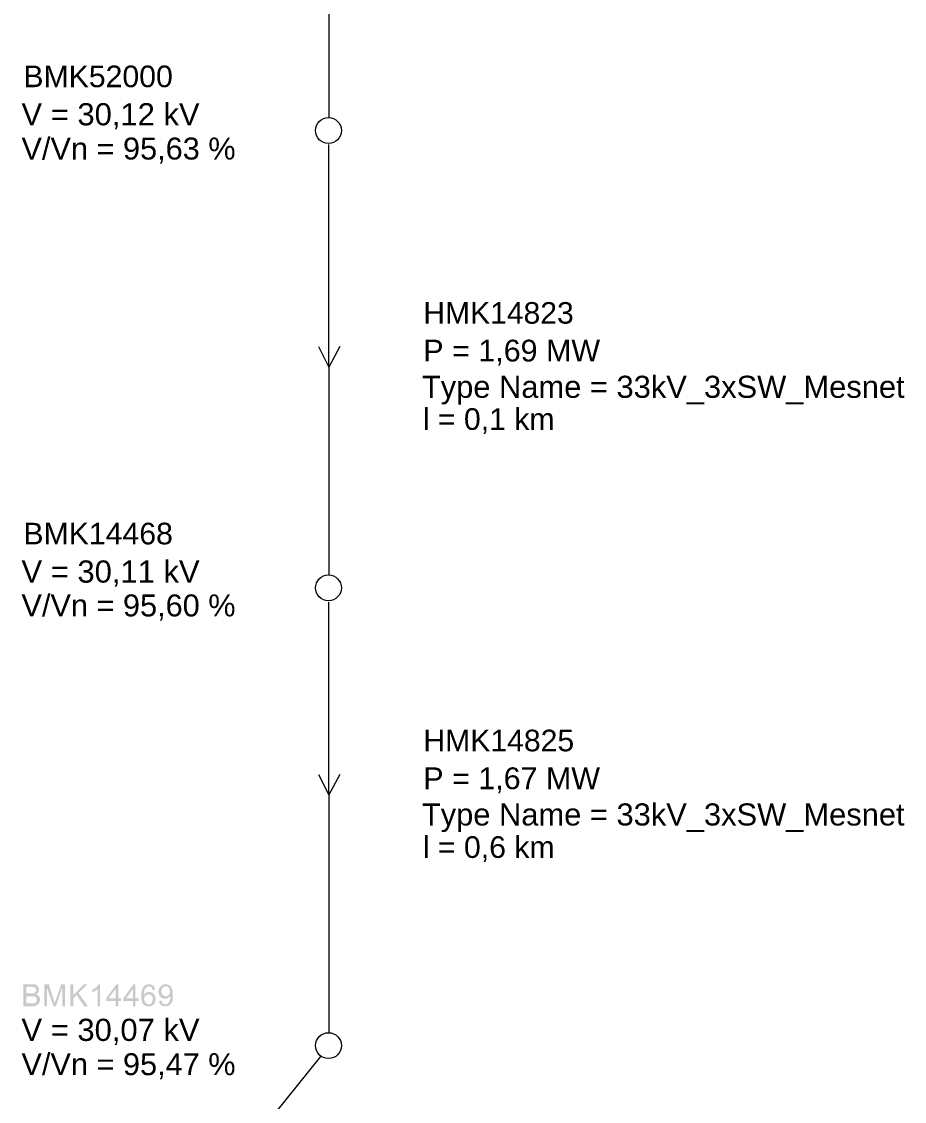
# Model space of a CAD drawing. Header units: millimetres. Extents: x 5 to 459, y 10 to 307.
# Drawn here: x 126.36 to 156.85, y 122.19 to 159.5 of the extents above; entities that cross this region are included whole.
import ezdxf

# ---------------------------------------------------------------- set-up
doc = ezdxf.new("R2010")
doc.units = ezdxf.units.MM
doc.header["$MEASUREMENT"] = 0
doc.layers.get('0').update_dxf_attribs({"linetype": 'CONTINUOUS'})
doc.styles.add('Arial$001', font='arial.ttf', dxfattribs={"height": 0.8937})

msp = doc.modelspace()

# ---------------------------------------------------------------- hatches: boundary and pattern name
h = msp.add_hatch(color=5)
h.paths.add_polyline_path([(126.418, 125.475), (126.418, 126.236), (126.699, 126.236), (126.699, 126.236), (126.707, 126.236), (126.715, 126.236), (126.723, 126.236), (126.731, 126.236), (126.738, 126.236), (126.746, 126.236), (126.753, 126.235), (126.76, 126.235), (126.767, 126.235), (126.773, 126.235), (126.78, 126.234), (126.786, 126.234), (126.792, 126.233), (126.798, 126.233), (126.804, 126.232), (126.809, 126.231), (126.815, 126.23), (126.82, 126.229), (126.825, 126.228), (126.83, 126.226), (126.835, 126.225), (126.839, 126.223), (126.844, 126.221), (126.848, 126.219), (126.852, 126.217), (126.856, 126.215), (126.86, 126.212), (126.863, 126.21), (126.867, 126.207), (126.87, 126.204), (126.874, 126.201), (126.877, 126.198), (126.88, 126.195), (126.883, 126.191), (126.886, 126.188), (126.889, 126.184), (126.892, 126.181), (126.896, 126.177), (126.899, 126.173), (126.902, 126.169), (126.905, 126.165), (126.909, 126.161), (126.912, 126.157), (126.915, 126.153), (126.919, 126.149), (126.923, 126.145), (126.927, 126.141), (126.931, 126.137), (126.933, 126.132), (126.935, 126.128), (126.936, 126.124), (126.938, 126.12), (126.939, 126.116), (126.94, 126.112), (126.941, 126.108), (126.942, 126.104), (126.943, 126.099), (126.944, 126.095), (126.945, 126.091), (126.945, 126.087), (126.946, 126.083), (126.946, 126.079), (126.946, 126.075), (126.947, 126.07), (126.947, 126.066), (126.947, 126.062), (126.947, 126.058), (126.947, 126.054), (126.947, 126.05), (126.947, 126.046), (126.947, 126.041), (126.947, 126.037), (126.947, 126.033), (126.947, 126.029), (126.947, 126.026), (126.947, 126.022), (126.947, 126.019), (126.947, 126.015), (126.947, 126.012), (126.947, 126.009), (126.946, 126.005), (126.946, 126.002), (126.946, 125.999), (126.945, 125.996), (126.945, 125.993), (126.944, 125.99), (126.943, 125.987), (126.942, 125.983), (126.941, 125.98), (126.94, 125.977), (126.939, 125.973), (126.938, 125.97), (126.936, 125.966), (126.935, 125.963), (126.933, 125.959), (126.931, 125.955), (126.929, 125.951), (126.926, 125.947), (126.924, 125.943), (126.921, 125.939), (126.918, 125.936), (126.915, 125.933), (126.912, 125.929), (126.909, 125.926), (126.906, 125.923), (126.903, 125.921), (126.899, 125.918), (126.896, 125.915), (126.892, 125.913), (126.888, 125.91), (126.884, 125.908), (126.88, 125.906), (126.877, 125.903), (126.873, 125.901), (126.869, 125.899), (126.864, 125.897), (126.86, 125.895), (126.856, 125.893), (126.852, 125.89), (126.848, 125.888), (126.854, 125.886), (126.86, 125.884), (126.866, 125.882), (126.871, 125.88), (126.877, 125.878), (126.882, 125.876), (126.887, 125.874), (126.892, 125.871), (126.897, 125.869), (126.901, 125.867), (126.906, 125.864), (126.91, 125.862), (126.914, 125.859), (126.918, 125.856), (126.922, 125.853), (126.925, 125.85), (126.929, 125.847), (126.932, 125.844), (126.935, 125.841), (126.938, 125.837), (126.94, 125.834), (126.943, 125.83), (126.945, 125.826), (126.947, 125.822), (126.951, 125.818), (126.955, 125.814), (126.959, 125.809), (126.962, 125.804), (126.966, 125.8), (126.969, 125.795), (126.972, 125.79), (126.975, 125.785), (126.978, 125.78), (126.98, 125.775), (126.982, 125.77), (126.985, 125.764), (126.986, 125.759), (126.988, 125.754), (126.99, 125.749), (126.991, 125.744), (126.993, 125.739), (126.994, 125.734), (126.995, 125.729), (126.996, 125.724), (126.996, 125.72), (126.997, 125.715), (126.997, 125.711), (126.997, 125.706), (126.997, 125.706), (126.997, 125.702), (126.997, 125.698), (126.996, 125.694), (126.996, 125.69), (126.995, 125.686), (126.994, 125.682), (126.993, 125.677), (126.992, 125.673), (126.991, 125.669), (126.99, 125.665), (126.988, 125.661), (126.987, 125.657), (126.985, 125.653), (126.983, 125.649), (126.982, 125.644), (126.98, 125.64), (126.978, 125.636), (126.976, 125.632), (126.974, 125.628), (126.972, 125.624), (126.97, 125.62), (126.968, 125.615), (126.966, 125.611), (126.964, 125.607), (126.962, 125.603), (126.96, 125.599), (126.958, 125.595), (126.956, 125.591), (126.953, 125.587), (126.951, 125.583), (126.949, 125.579), (126.947, 125.575), (126.945, 125.572), (126.943, 125.568), (126.941, 125.565), (126.939, 125.562), (126.937, 125.559), (126.935, 125.556), (126.933, 125.553), (126.931, 125.551), (126.929, 125.549), (126.927, 125.547), (126.925, 125.545), (126.922, 125.544), (126.92, 125.542), (126.918, 125.542), (126.916, 125.541), (126.914, 125.541), (126.912, 125.539), (126.91, 125.537), (126.907, 125.535), (126.905, 125.533), (126.902, 125.531), (126.899, 125.529), (126.896, 125.527), (126.893, 125.524), (126.889, 125.522), (126.886, 125.52), (126.883, 125.518), (126.879, 125.516), (126.875, 125.514), (126.872, 125.512), (126.868, 125.51), (126.864, 125.508), (126.86, 125.506), (126.856, 125.504), (126.852, 125.502), (126.848, 125.5), (126.844, 125.498), (126.84, 125.495), (126.836, 125.493), (126.831, 125.491), (126.827, 125.491), (126.823, 125.491), (126.819, 125.491), (126.815, 125.49), (126.811, 125.49), (126.806, 125.489), (126.802, 125.488), (126.798, 125.487), (126.793, 125.486), (126.789, 125.485), (126.784, 125.484), (126.78, 125.483), (126.775, 125.482), (126.77, 125.481), (126.765, 125.48), (126.76, 125.479), (126.755, 125.478), (126.75, 125.477), (126.745, 125.477), (126.739, 125.476), (126.734, 125.476), (126.728, 125.475), (126.722, 125.475), (126.716, 125.475), (126.418, 125.475), (126.716, 125.475)])
h.paths.add_polyline_path([(126.517, 125.922), (126.683, 125.922), (126.683, 125.922), (126.689, 125.922), (126.695, 125.922), (126.7, 125.922), (126.706, 125.922), (126.711, 125.922), (126.717, 125.922), (126.722, 125.922), (126.727, 125.922), (126.731, 125.922), (126.736, 125.922), (126.74, 125.922), (126.745, 125.922), (126.749, 125.922), (126.753, 125.922), (126.756, 125.922), (126.76, 125.922), (126.763, 125.922), (126.766, 125.922), (126.769, 125.922), (126.772, 125.922), (126.775, 125.922), (126.777, 125.922), (126.78, 125.922), (126.782, 125.922), (126.782, 125.922), (126.784, 125.924), (126.786, 125.926), (126.789, 125.928), (126.791, 125.93), (126.794, 125.932), (126.797, 125.934), (126.799, 125.936), (126.802, 125.938), (126.805, 125.94), (126.808, 125.942), (126.81, 125.944), (126.813, 125.946), (126.815, 125.948), (126.818, 125.95), (126.82, 125.953), (126.822, 125.955), (126.824, 125.957), (126.826, 125.959), (126.828, 125.961), (126.829, 125.963), (126.83, 125.965), (126.831, 125.967), (126.831, 125.969), (126.831, 125.971), (126.834, 125.973), (126.836, 125.975), (126.838, 125.977), (126.84, 125.98), (126.842, 125.982), (126.844, 125.984), (126.846, 125.986), (126.847, 125.988), (126.849, 125.991), (126.851, 125.993), (126.853, 125.995), (126.854, 125.998), (126.856, 126.001), (126.857, 126.003), (126.858, 126.006), (126.86, 126.009), (126.861, 126.012), (126.862, 126.015), (126.863, 126.019), (126.863, 126.022), (126.864, 126.026), (126.864, 126.029), (126.864, 126.033), (126.865, 126.037), (126.864, 126.039), (126.864, 126.041), (126.864, 126.044), (126.863, 126.046), (126.863, 126.048), (126.862, 126.05), (126.861, 126.052), (126.86, 126.054), (126.858, 126.057), (126.857, 126.059), (126.856, 126.062), (126.854, 126.064), (126.853, 126.067), (126.851, 126.07), (126.849, 126.072), (126.847, 126.075), (126.846, 126.078), (126.844, 126.082), (126.842, 126.085), (126.84, 126.088), (126.838, 126.092), (126.836, 126.096), (126.834, 126.099), (126.831, 126.104), (126.831, 126.106), (126.831, 126.108), (126.831, 126.11), (126.83, 126.112), (126.829, 126.114), (126.828, 126.116), (126.827, 126.118), (126.826, 126.119), (126.824, 126.121), (126.823, 126.123), (126.821, 126.125), (126.819, 126.126), (126.817, 126.128), (126.815, 126.129), (126.812, 126.13), (126.809, 126.132), (126.807, 126.133), (126.804, 126.134), (126.8, 126.135), (126.797, 126.135), (126.793, 126.136), (126.79, 126.136), (126.786, 126.137), (126.782, 126.137), (126.78, 126.137), (126.777, 126.137), (126.775, 126.137), (126.772, 126.138), (126.769, 126.138), (126.766, 126.139), (126.763, 126.14), (126.759, 126.141), (126.755, 126.142), (126.751, 126.143), (126.747, 126.144), (126.743, 126.145), (126.738, 126.146), (126.733, 126.147), (126.727, 126.148), (126.722, 126.149), (126.716, 126.15), (126.71, 126.151), (126.703, 126.151), (126.696, 126.152), (126.689, 126.152), (126.682, 126.153), (126.674, 126.153), (126.666, 126.153), (126.666, 126.153), (126.517, 126.153), (126.517, 125.922), (126.517, 126.153)])
h.paths.add_polyline_path([(126.517, 125.574), (126.716, 125.574), (126.716, 125.574), (126.72, 125.574), (126.724, 125.574), (126.727, 125.574), (126.731, 125.574), (126.734, 125.574), (126.738, 125.574), (126.741, 125.574), (126.744, 125.574), (126.747, 125.574), (126.75, 125.574), (126.752, 125.574), (126.755, 125.574), (126.758, 125.574), (126.76, 125.574), (126.762, 125.574), (126.765, 125.574), (126.767, 125.574), (126.769, 125.574), (126.771, 125.574), (126.773, 125.574), (126.776, 125.574), (126.778, 125.574), (126.78, 125.574), (126.782, 125.574), (126.784, 125.574), (126.786, 125.574), (126.788, 125.575), (126.79, 125.575), (126.792, 125.576), (126.794, 125.577), (126.796, 125.577), (126.798, 125.578), (126.8, 125.579), (126.803, 125.58), (126.805, 125.581), (126.807, 125.582), (126.809, 125.583), (126.811, 125.584), (126.813, 125.585), (126.815, 125.586), (126.817, 125.587), (126.819, 125.588), (126.821, 125.589), (126.823, 125.589), (126.825, 125.59), (126.827, 125.59), (126.829, 125.591), (126.831, 125.591), (126.831, 125.591), (126.834, 125.593), (126.836, 125.595), (126.838, 125.597), (126.84, 125.599), (126.842, 125.601), (126.844, 125.603), (126.846, 125.605), (126.847, 125.607), (126.849, 125.609), (126.851, 125.611), (126.853, 125.613), (126.854, 125.615), (126.856, 125.618), (126.857, 125.62), (126.858, 125.622), (126.86, 125.624), (126.861, 125.626), (126.862, 125.628), (126.863, 125.63), (126.863, 125.632), (126.864, 125.634), (126.864, 125.636), (126.864, 125.638), (126.865, 125.64), (126.865, 125.64), (126.867, 125.642), (126.868, 125.644), (126.87, 125.646), (126.872, 125.649), (126.873, 125.651), (126.874, 125.653), (126.875, 125.655), (126.876, 125.657), (126.877, 125.66), (126.878, 125.662), (126.878, 125.665), (126.879, 125.667), (126.88, 125.67), (126.88, 125.672), (126.88, 125.675), (126.88, 125.678), (126.881, 125.681), (126.881, 125.684), (126.881, 125.688), (126.881, 125.691), (126.881, 125.695), (126.881, 125.699), (126.881, 125.702), (126.881, 125.706), (126.881, 125.709), (126.881, 125.711), (126.881, 125.713), (126.881, 125.716), (126.881, 125.719), (126.881, 125.721), (126.881, 125.724), (126.88, 125.727), (126.88, 125.73), (126.88, 125.733), (126.88, 125.736), (126.879, 125.74), (126.878, 125.743), (126.878, 125.746), (126.877, 125.749), (126.876, 125.752), (126.875, 125.755), (126.874, 125.758), (126.873, 125.76), (126.872, 125.763), (126.87, 125.766), (126.868, 125.768), (126.867, 125.77), (126.865, 125.773), (126.862, 125.775), (126.86, 125.777), (126.858, 125.779), (126.856, 125.781), (126.854, 125.783), (126.852, 125.785), (126.85, 125.787), (126.847, 125.789), (126.845, 125.791), (126.843, 125.793), (126.84, 125.795), (126.838, 125.797), (126.835, 125.8), (126.832, 125.802), (126.83, 125.804), (126.827, 125.806), (126.824, 125.808), (126.82, 125.81), (126.817, 125.812), (126.814, 125.814), (126.81, 125.816), (126.806, 125.818), (126.802, 125.82), (126.798, 125.822), (126.796, 125.822), (126.794, 125.822), (126.791, 125.822), (126.789, 125.822), (126.786, 125.822), (126.783, 125.822), (126.78, 125.822), (126.776, 125.822), (126.773, 125.822), (126.769, 125.822), (126.765, 125.822), (126.761, 125.822), (126.757, 125.822), (126.753, 125.822), (126.748, 125.822), (126.743, 125.822), (126.738, 125.822), (126.733, 125.822), (126.728, 125.822), (126.723, 125.822), (126.717, 125.822), (126.711, 125.822), (126.705, 125.822), (126.699, 125.822), (126.517, 125.822), (126.517, 125.574), (126.517, 125.822)])
h.paths.add_polyline_path([(127.146, 125.475), (127.146, 126.236), (127.295, 126.236), (127.46, 125.706), (127.46, 125.706), (127.462, 125.7), (127.464, 125.694), (127.466, 125.689), (127.468, 125.683), (127.471, 125.677), (127.473, 125.672), (127.475, 125.667), (127.477, 125.662), (127.479, 125.657), (127.481, 125.652), (127.483, 125.647), (127.485, 125.642), (127.487, 125.638), (127.489, 125.633), (127.491, 125.629), (127.493, 125.624), (127.495, 125.62), (127.497, 125.616), (127.499, 125.611), (127.502, 125.607), (127.504, 125.603), (127.506, 125.599), (127.508, 125.595), (127.51, 125.591), (127.51, 125.591), (127.51, 125.595), (127.51, 125.599), (127.511, 125.603), (127.511, 125.607), (127.512, 125.611), (127.513, 125.616), (127.514, 125.62), (127.515, 125.624), (127.516, 125.629), (127.517, 125.633), (127.519, 125.638), (127.52, 125.642), (127.522, 125.647), (127.523, 125.652), (127.525, 125.657), (127.527, 125.662), (127.529, 125.667), (127.531, 125.672), (127.533, 125.677), (127.535, 125.683), (127.537, 125.689), (127.539, 125.694), (127.541, 125.7), (127.543, 125.706), (127.725, 126.236), (127.857, 126.236), (127.857, 125.475), (127.758, 125.475), (127.758, 126.12), (127.543, 125.475), (127.46, 125.475), (127.229, 126.12), (127.229, 125.475), (127.146, 125.475), (127.229, 125.475)])
h.paths.add_polyline_path([(128.039, 125.475), (128.039, 126.236), (128.139, 126.236), (128.139, 125.855), (128.502, 126.236), (128.635, 126.236), (128.32, 125.938), (128.651, 125.475), (128.519, 125.475), (128.254, 125.872), (128.139, 125.74), (128.139, 125.475), (128.039, 125.475), (128.139, 125.475)])
h.paths.add_polyline_path([(129.065, 125.475), (128.982, 125.475), (128.982, 126.07), (128.982, 126.07), (128.978, 126.068), (128.974, 126.066), (128.971, 126.064), (128.967, 126.062), (128.963, 126.06), (128.96, 126.058), (128.957, 126.056), (128.953, 126.053), (128.95, 126.051), (128.947, 126.049), (128.944, 126.046), (128.941, 126.044), (128.938, 126.041), (128.935, 126.038), (128.932, 126.035), (128.928, 126.032), (128.925, 126.029), (128.922, 126.026), (128.918, 126.023), (128.915, 126.019), (128.911, 126.016), (128.908, 126.012), (128.904, 126.008), (128.9, 126.004), (128.9, 126.004), (128.893, 126.002), (128.887, 126), (128.882, 125.998), (128.876, 125.996), (128.871, 125.994), (128.865, 125.992), (128.86, 125.99), (128.855, 125.988), (128.851, 125.986), (128.846, 125.984), (128.842, 125.981), (128.838, 125.979), (128.833, 125.977), (128.83, 125.975), (128.826, 125.973), (128.822, 125.971), (128.819, 125.969), (128.816, 125.967), (128.813, 125.965), (128.81, 125.963), (128.807, 125.961), (128.805, 125.959), (128.802, 125.957), (128.8, 125.955), (128.8, 126.054), (128.8, 126.054), (128.806, 126.056), (128.812, 126.058), (128.818, 126.061), (128.824, 126.063), (128.829, 126.066), (128.835, 126.069), (128.84, 126.072), (128.846, 126.075), (128.851, 126.079), (128.856, 126.082), (128.861, 126.085), (128.866, 126.089), (128.872, 126.093), (128.877, 126.096), (128.882, 126.1), (128.887, 126.104), (128.893, 126.108), (128.898, 126.112), (128.903, 126.116), (128.909, 126.12), (128.915, 126.124), (128.921, 126.128), (128.927, 126.132), (128.933, 126.137), (128.933, 126.137), (128.937, 126.141), (128.941, 126.145), (128.945, 126.149), (128.949, 126.153), (128.953, 126.157), (128.957, 126.161), (128.961, 126.166), (128.965, 126.17), (128.969, 126.174), (128.973, 126.178), (128.977, 126.182), (128.98, 126.186), (128.984, 126.19), (128.987, 126.195), (128.991, 126.199), (128.994, 126.203), (128.997, 126.207), (129, 126.211), (129.003, 126.215), (129.006, 126.219), (129.008, 126.223), (129.011, 126.228), (129.013, 126.232), (129.015, 126.236), (129.065, 126.236), (129.065, 125.475), (129.065, 126.236)])
h.paths.add_polyline_path([(129.611, 125.475), (129.611, 125.657), (129.28, 125.657), (129.28, 125.756), (129.628, 126.236), (129.694, 126.236), (129.694, 125.756), (129.793, 125.756), (129.793, 125.657), (129.694, 125.657), (129.694, 125.475), (129.611, 125.475), (129.694, 125.475)])
h.paths.add_polyline_path([(129.611, 125.756), (129.611, 126.087), (129.363, 125.756), (129.611, 125.756), (129.363, 125.756)])
h.paths.add_polyline_path([(130.207, 125.475), (130.207, 125.657), (129.876, 125.657), (129.876, 125.756), (130.223, 126.236), (130.289, 126.236), (130.289, 125.756), (130.405, 125.756), (130.405, 125.657), (130.289, 125.657), (130.289, 125.475), (130.207, 125.475), (130.289, 125.475)])
h.paths.add_polyline_path([(130.207, 125.756), (130.207, 126.087), (129.975, 125.756), (130.207, 125.756), (129.975, 125.756)])
edge = h.paths.add_edge_path()
edge.add_line((130.968, 126.054), (130.885, 126.037))
edge.add_spline(control_points=[(130.885, 126.037), (130.868, 126.087), (130.852, 126.104), (130.852, 126.12), (130.852, 126.12), (130.819, 126.153), (130.786, 126.17), (130.753, 126.17), (130.753, 126.17), (130.719, 126.17), (130.703, 126.153), (130.67, 126.137), (130.67, 126.137), (130.653, 126.12), (130.62, 126.087), (130.604, 126.037), (130.604, 126.037), (130.587, 126.004), (130.587, 125.955), (130.587, 125.872), (130.587, 125.872), (130.604, 125.905), (130.637, 125.938), (130.67, 125.955), (130.67, 125.955), (130.686, 125.971), (130.719, 125.971), (130.769, 125.971), (130.769, 125.971), (130.819, 125.971), (130.885, 125.955), (130.918, 125.905), (130.918, 125.905), (130.968, 125.855), (130.984, 125.806), (130.984, 125.723), (130.984, 125.723), (130.984, 125.673), (130.968, 125.64), (130.951, 125.591), (130.951, 125.591), (130.935, 125.558), (130.901, 125.524), (130.868, 125.508), (130.868, 125.508), (130.835, 125.475), (130.802, 125.475), (130.753, 125.475), (130.753, 125.475), (130.67, 125.475), (130.604, 125.491), (130.554, 125.558), (130.554, 125.558), (130.504, 125.607), (130.488, 125.706), (130.488, 125.839), (130.488, 125.839), (130.488, 125.988), (130.521, 126.087), (130.571, 126.153), (130.571, 126.153), (130.62, 126.203), (130.686, 126.236), (130.753, 126.236), (130.753, 126.236), (130.819, 126.236), (130.868, 126.219), (130.901, 126.186), (130.901, 126.186), (130.935, 126.153), (130.968, 126.104), (130.968, 126.054)], knot_values=[0, 0, 0, 0, 0.013889, 0.013889, 0.013889, 0.013889, 0.027778, 0.027778, 0.027778, 0.027778, 0.041667, 0.041667, 0.041667, 0.041667, 0.055556, 0.055556, 0.055556, 0.055556, 0.069444, 0.069444, 0.069444, 0.069444, 0.083333, 0.083333, 0.083333, 0.083333, 0.097222, 0.097222, 0.097222, 0.097222, 0.111111, 0.111111, 0.111111, 0.111111, 0.125, 0.125, 0.125, 0.125, 0.138889, 0.138889, 0.138889, 0.138889, 0.152778, 0.152778, 0.152778, 0.152778, 0.166667, 0.166667, 0.166667, 0.166667, 0.180556, 0.180556, 0.180556, 0.180556, 0.194444, 0.194444, 0.194444, 0.194444, 0.208333, 0.208333, 0.208333, 0.208333, 0.222222, 0.222222, 0.222222, 0.222222, 0.236111, 0.236111, 0.236111, 0.236111, 1, 1, 1, 1], degree=3, periodic=0)
edge = h.paths.add_edge_path()
edge.add_spline(control_points=[(130.587, 125.723), (130.587, 125.69), (130.604, 125.657), (130.62, 125.64), (130.62, 125.64), (130.62, 125.607), (130.653, 125.591), (130.67, 125.574), (130.67, 125.574), (130.703, 125.558), (130.719, 125.541), (130.753, 125.541), (130.753, 125.541), (130.786, 125.541), (130.819, 125.558), (130.852, 125.591), (130.852, 125.591), (130.868, 125.624), (130.885, 125.673), (130.885, 125.723), (130.885, 125.723), (130.885, 125.773), (130.885, 125.822), (130.852, 125.839), (130.852, 125.839), (130.819, 125.872), (130.786, 125.888), (130.753, 125.888), (130.753, 125.888), (130.703, 125.888), (130.67, 125.872), (130.637, 125.839), (130.637, 125.839), (130.604, 125.822), (130.587, 125.773), (130.587, 125.723)], knot_values=[0, 0, 0, 0, 0.027778, 0.027778, 0.027778, 0.027778, 0.055556, 0.055556, 0.055556, 0.055556, 0.083333, 0.083333, 0.083333, 0.083333, 0.111111, 0.111111, 0.111111, 0.111111, 0.138889, 0.138889, 0.138889, 0.138889, 0.166667, 0.166667, 0.166667, 0.166667, 0.194444, 0.194444, 0.194444, 0.194444, 0.222222, 0.222222, 0.222222, 0.222222, 1, 1, 1, 1], degree=3, periodic=0)
edge = h.paths.add_edge_path()
edge.add_line((131.1, 125.657), (131.199, 125.673))
edge.add_spline(control_points=[(131.199, 125.673), (131.199, 125.624), (131.216, 125.591), (131.232, 125.574), (131.232, 125.574), (131.265, 125.558), (131.282, 125.541), (131.315, 125.541), (131.315, 125.541), (131.348, 125.541), (131.365, 125.558), (131.398, 125.558), (131.398, 125.558), (131.414, 125.574), (131.431, 125.591), (131.447, 125.624), (131.447, 125.624), (131.464, 125.64), (131.464, 125.673), (131.481, 125.706), (131.481, 125.706), (131.497, 125.74), (131.497, 125.773), (131.497, 125.822), (131.497, 125.822), (131.497, 125.822), (131.497, 125.822), (131.497, 125.839), (131.497, 125.839), (131.481, 125.806), (131.447, 125.789), (131.414, 125.773), (131.414, 125.773), (131.381, 125.74), (131.348, 125.74), (131.315, 125.74), (131.315, 125.74), (131.249, 125.74), (131.199, 125.756), (131.15, 125.806), (131.15, 125.806), (131.117, 125.855), (131.083, 125.905), (131.083, 125.988), (131.083, 125.988), (131.083, 126.054), (131.117, 126.12), (131.166, 126.17), (131.166, 126.17), (131.199, 126.219), (131.265, 126.236), (131.332, 126.236), (131.332, 126.236), (131.381, 126.236), (131.414, 126.219), (131.464, 126.203), (131.464, 126.203), (131.497, 126.17), (131.53, 126.137), (131.547, 126.087), (131.547, 126.087), (131.58, 126.037), (131.58, 125.971), (131.58, 125.872), (131.58, 125.872), (131.58, 125.773), (131.58, 125.706), (131.563, 125.64), (131.563, 125.64), (131.53, 125.591), (131.497, 125.541), (131.464, 125.508), (131.464, 125.508), (131.414, 125.491), (131.365, 125.475), (131.315, 125.475), (131.315, 125.475), (131.265, 125.475), (131.216, 125.491), (131.166, 125.524), (131.166, 125.524), (131.133, 125.558), (131.117, 125.591), (131.1, 125.657)], knot_values=[0, 0, 0, 0, 0.011905, 0.011905, 0.011905, 0.011905, 0.02381, 0.02381, 0.02381, 0.02381, 0.035714, 0.035714, 0.035714, 0.035714, 0.047619, 0.047619, 0.047619, 0.047619, 0.059524, 0.059524, 0.059524, 0.059524, 0.071429, 0.071429, 0.071429, 0.071429, 0.083333, 0.083333, 0.083333, 0.083333, 0.095238, 0.095238, 0.095238, 0.095238, 0.107143, 0.107143, 0.107143, 0.107143, 0.119048, 0.119048, 0.119048, 0.119048, 0.130952, 0.130952, 0.130952, 0.130952, 0.142857, 0.142857, 0.142857, 0.142857, 0.154762, 0.154762, 0.154762, 0.154762, 0.166667, 0.166667, 0.166667, 0.166667, 0.178571, 0.178571, 0.178571, 0.178571, 0.190476, 0.190476, 0.190476, 0.190476, 0.202381, 0.202381, 0.202381, 0.202381, 0.214286, 0.214286, 0.214286, 0.214286, 0.22619, 0.22619, 0.22619, 0.22619, 0.238095, 0.238095, 0.238095, 0.238095, 1, 1, 1, 1], degree=3, periodic=0)
edge = h.paths.add_edge_path()
edge.add_spline(control_points=[(131.481, 125.988), (131.481, 126.037), (131.464, 126.087), (131.447, 126.12), (131.447, 126.12), (131.414, 126.153), (131.381, 126.17), (131.332, 126.17), (131.332, 126.17), (131.299, 126.17), (131.265, 126.153), (131.232, 126.12), (131.232, 126.12), (131.199, 126.07), (131.183, 126.037), (131.183, 125.988), (131.183, 125.988), (131.183, 125.938), (131.199, 125.888), (131.232, 125.872), (131.232, 125.872), (131.265, 125.839), (131.299, 125.822), (131.332, 125.822), (131.332, 125.822), (131.381, 125.822), (131.414, 125.839), (131.447, 125.872), (131.447, 125.872), (131.464, 125.888), (131.481, 125.938), (131.481, 125.988)], knot_values=[0, 0, 0, 0, 0.03125, 0.03125, 0.03125, 0.03125, 0.0625, 0.0625, 0.0625, 0.0625, 0.09375, 0.09375, 0.09375, 0.09375, 0.125, 0.125, 0.125, 0.125, 0.15625, 0.15625, 0.15625, 0.15625, 0.1875, 0.1875, 0.1875, 0.1875, 0.21875, 0.21875, 0.21875, 0.21875, 1, 1, 1, 1], degree=3, periodic=0)

# ---------------------------------------------------------------- linework, layer by layer
at = {"color": 5, "linetype": 'Continuous', "lineweight": 9}
for points in [[(136.973, 162.039), (136.973, 156.182), (136.973, 156.182)], [(136.973, 147.562), (136.973, 155.255), (136.973, 155.255)], [(136.609, 148.273), (136.973, 147.562), (136.973, 147.562)], [(136.609, 148.273), (136.973, 147.562), (136.973, 147.562)], [(137.354, 148.273), (136.973, 147.562), (136.973, 147.562)], [(137.354, 148.273), (136.973, 147.562), (136.973, 147.562)], [(136.973, 147.562), (136.973, 140.382), (136.973, 140.382)], [(136.973, 132.788), (136.973, 139.439), (136.973, 139.439)], [(136.609, 133.482), (136.973, 132.788), (136.973, 132.788)], [(136.609, 133.482), (136.973, 132.788), (136.973, 132.788)], [(137.354, 133.482), (136.973, 132.788), (136.973, 132.788)], [(137.354, 133.482), (136.973, 132.788), (136.973, 132.788)], [(136.973, 132.788), (136.973, 124.565), (136.973, 124.565)], [(130.008, 115.432), (136.692, 123.738), (136.692, 123.738)]]:
    msp.add_lwpolyline(points, dxfattribs=at)
at = {"color": 5, "linetype": 'Continuous', "lineweight": 20}
for points in [[(137.404, 155.735), (137.404, 155.983), (137.205, 156.182), (136.957, 156.182), (136.957, 156.182), (136.709, 156.182), (136.51, 155.983), (136.51, 155.735), (136.51, 155.735), (136.51, 155.487), (136.709, 155.288), (136.957, 155.288), (136.957, 155.288), (137.205, 155.288), (137.404, 155.487), (137.404, 155.735)], [(137.404, 139.935), (137.404, 140.166), (137.205, 140.382), (136.957, 140.382), (136.957, 140.382), (136.709, 140.382), (136.51, 140.166), (136.51, 139.935), (136.51, 139.935), (136.51, 139.687), (136.709, 139.488), (136.957, 139.488), (136.957, 139.488), (137.205, 139.488), (137.404, 139.687), (137.404, 139.935)], [(137.404, 124.118), (137.404, 124.366), (137.205, 124.565), (136.957, 124.565), (136.957, 124.565), (136.709, 124.565), (136.51, 124.366), (136.51, 124.118), (136.51, 124.118), (136.51, 123.87), (136.709, 123.671), (136.957, 123.671), (136.957, 123.671), (137.205, 123.671), (137.404, 123.87), (137.404, 124.118)]]:
    msp.add_open_spline(points, degree=3, knots=[0, 0, 0, 0, 0.0625, 0.0625, 0.0625, 0.062501, 0.125, 0.125, 0.125, 0.125001, 0.1875, 0.1875, 0.1875, 0.187501, 1, 1, 1, 1], dxfattribs=at)

# ---------------------------------------------------------------- texts
at = {"color": 5, "style": 'Arial$001'}
for s, height, p in [('BMK52000', 0.7468, (126.418, 157.233)), ('V = 30,12 kV', 0.76556, (126.352, 155.915)), ('V/Vn = 95,63 %', 0.75892, (126.352, 154.733)), ('HMK14823', 0.7434, (140.233, 149.063)), ('P = 1,69 MW', 0.75268, (140.233, 147.755)), ('Type Name = 33kV_3xSW_Mesnet', 0.763, (140.183, 146.499)), ('l = 0,1 km', 0.7465, (140.216, 145.393)), ('BMK14468', 0.7472, (126.418, 141.436)), ('V = 30,11 kV', 0.76556, (126.352, 140.115)), ('V/Vn = 95,60 %', 0.75872, (126.352, 138.947)), ('HMK14825', 0.7457, (140.233, 134.287)), ('P = 1,67 MW', 0.75238, (140.233, 132.978)), ('Type Name = 33kV_3xSW_Mesnet', 0.76295, (140.183, 131.723)), ('l = 0,6 km', 0.747, (140.216, 130.604)), ('V = 30,07 kV', 0.76527, (126.352, 124.28)), ('V/Vn = 95,47 %', 0.75872, (126.352, 123.097))]:
    msp.add_text(s, height=height, dxfattribs=at).set_placement(p)

doc.saveas('drawing.dxf')
